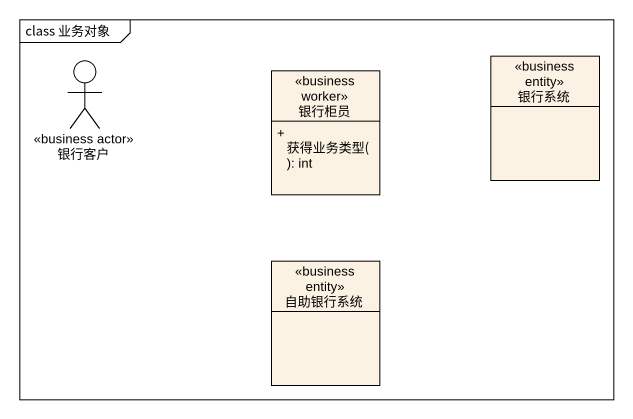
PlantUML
@startuml
mainframe class 业务对象
allowmixing
hide circle
hide empty members
skinparam classAttributeIconSize 0
actor 银行客户 <<business actor>>
class 银行系统 <<business entity>>
class 银行柜员 <<business worker>> {
  + 获得业务类型(): int
}
class 自助银行系统 <<business entity>>
@enduml
